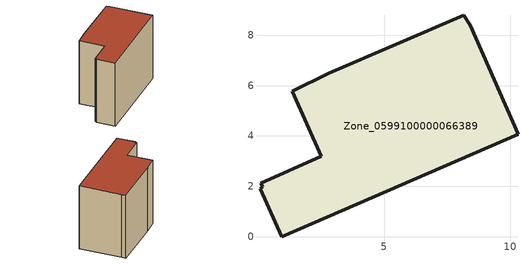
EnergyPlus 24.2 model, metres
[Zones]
Zone_0599100000066389
 floor ground (C_G): 2.51,3.19 1.36,5.78 2.8,6.48 8.17,8.79 8.41,8.4 10.31,4.07 0.94,0 0.08,1.91 0.2,1.99 0.1,2.12 z3.39
 wall outside (C_F): 1.36,5.78 2.51,3.19 0.1,2.12 0.2,1.99 0.08,1.91 0.94,0 10.31,4.07 8.41,8.4 8.17,8.79 2.8,6.48 1.36,5.78 z3.39:10.97
 roof outside (C_R): 0.1,2.12 0.2,1.99 0.08,1.91 0.94,0 10.31,4.07 8.41,8.4 8.17,8.79 2.8,6.48 1.36,5.78 2.51,3.19 z10.97
[BUILDING]
Pand.0599100000066389: North Axis=0; Terrain=City; Loads Convergence Tolerance Value=0.04; Temperature Convergence Tolerance Value=0.4; Solar Distribution=FullExterior; Maximum Number of Warmup Days=25; Minimum Number of Warmup Days=1
[Site:Location]
Rotterdam.The.Hague.AP_ZH_NLD Design_Conditions: Latitude=51.96; Longitude=4.45; Time Zone=1; Elevation=-4.5
[SITE:GROUNDTEMPERATURE:BUILDINGSURFACE]
18, 18, 18, 18, 18, 18, 18, 18, 18, 18, 18, 18
[MATERIAL] Thermal Absorptance=0.9; Solar Absorptance=0.7; Visible Absorptance=0.7
Name | Roughness | Thickness | Conductivity | Density | Specific Heat
G.TI.1946 | MediumSmooth | 0.15 | 1 | 540 | 1210
F.TI.1946 | Rough | 0.3 | 0.857143 | 1920 | 840
R.TI.1946 | MediumRough | 0.2 | 0.1 | 1500 | 1000
[CONSTRUCTION]
C_G: G.TI.1946
C_F: F.TI.1946
C_R: R.TI.1946
[ZONE]
Zone_0599100000066389: Type=1; Multiplier=1; Ceiling Height=Autocalculate; Volume=Autocalculate; Floor Area=autocalculate; Part of Total Floor Area=Yes
[ZONEINFILTRATION:DESIGNFLOWRATE]
Infil_Zone_0599100000066389: Zone or ZoneList or Space or SpaceList=Zone_0599100000066389; Schedule=AlwaysOn; Design Flow Rate Calculation Method=Flow/Area; Flow Rate per Floor Area=0.003; Constant Term Coefficient=1; Temperature Term Coefficient=0; Velocity Term Coefficient=0; Velocity Squared Term Coefficient=0
[HVACTEMPLATE:ZONE:IDEALLOADSAIRSYSTEM]
Zone_0599100000066389: Maximum Heating Supply Air Temperature=50; Minimum Cooling Supply Air Temperature=13; Maximum Heating Supply Air Humidity Ratio=0.0156; Minimum Cooling Supply Air Humidity Ratio=0.0077; Heating Limit=NoLimit; Cooling Limit=NoLimit; Dehumidification Control Type=ConstantSensibleHeatRatio; Cooling Sensible Heat Ratio=0.7; Dehumidification Setpoint=60; Humidification Control Type=None; Humidification Setpoint=30; Outdoor Air Method=None; Outdoor Air Flow Rate per Person=0.00944; Outdoor Air Flow Rate per Zone Floor Area=0; Outdoor Air Flow Rate per Zone=0; Demand Controlled Ventilation Type=None; Outdoor Air Economizer Type=NoEconomizer; Heat Recovery Type=None; Sensible Heat Recovery Effectiveness=0.7; Latent Heat Recovery Effectiveness=0.65
[ZONECONTROL:THERMOSTAT]
ThermostatControl_Zone_0599100000066389: Zone or ZoneList=Zone_0599100000066389; Control Type Schedule=DualSetpointControlType; Control 1=Thermostat_Zone_0599100000066389; Temperature Difference Between Cutout And Setpoint=0
[THERMOSTATSETPOINT:DUALSETPOINT]
Thermostat_Zone_0599100000066389: Heating Setpoint Temperature Schedule=HeatingSetpoint_Zone_0599100000066389; Cooling Setpoint Temperature Schedule=CoolingSetpoint_Zone_0599100000066389
[SCHEDULE:COMPACT]
HeatingSetpoint_Zone_0599100000066389: Through: 12/31, For: AllDays, Until: 24:00, 21
CoolingSetpoint_Zone_0599100000066389: Through: 12/31, For: AllDays, Until: 24:00, 24
DualSetpointControlType: Through: 12/31, For: AllDays, Until: 24:00, 4
AlwaysOn: Through: 12/31, For: AllDays, Until: 24:00, 1
